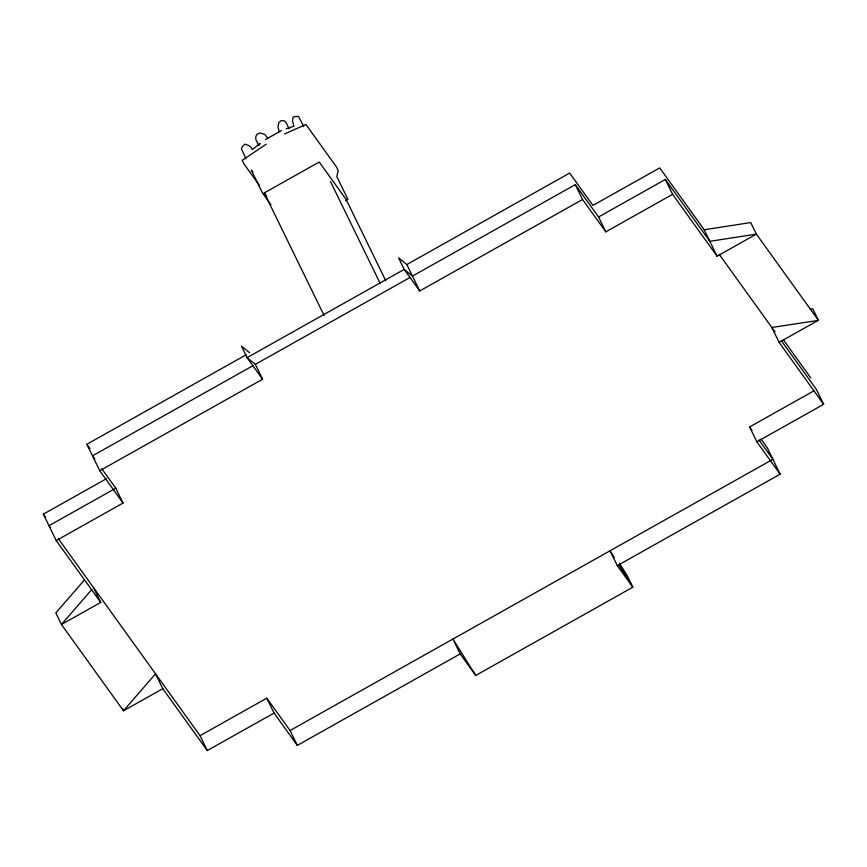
<?xml version="1.0" encoding="UTF-8"?>
<svg xmlns="http://www.w3.org/2000/svg" width="867" height="867" viewBox="0 0 867 867"><rect width="100%" height="100%" fill="white"/><g stroke="black" fill="none" stroke-linecap="round" stroke-linejoin="round"><path stroke-width="1.3" d="M84.424 579.947L55.813 612.936L61.449 624.5L123.504 710.767L162.79 688.701L207.289 750.551L274.07 713.042L297.338 745.392L460.171 653.913L475.69 675.48L632.823 587.208L627.177 575.645L619.417 563.214M91.772 589.538L61.449 624.5L100.735 602.435L93.484 587.566M266.234 144.215L242.196 160.287L244.028 164.047L259.666 185.787M265.432 139.587L281.407 130.614M324.128 315.588L264.283 192.907L319.229 162.042L346.074 199.367L385.772 280.745M345.565 200.667L347.916 199.345L336.775 176.489L338.249 170.636L336.407 166.876L305.921 124.49L284.495 133.951M106.619 478.606L43.35 514.153L56.236 540.575L123.027 503.066L99.748 470.716L86.863 444.283L246.152 354.798M717.096 256.188L672.608 194.327L605.816 231.847L582.548 199.497L419.715 290.965L404.206 269.399L398.56 257.835L406.829 264.543L569.662 173.064L592.93 205.414L659.711 167.905L704.21 229.755L717.096 256.188L756.382 234.123L818.372 320.291L779.086 342.357L771.836 327.488L818.437 320.389L812.802 308.825L810.255 309.216M252.969 365.701L92.498 455.847L94.828 459.077M249.696 352.815L241.427 346.106L247.073 357.67L255.332 364.378L410.124 277.418M605.816 231.847L598.566 216.978L575.298 184.628L412.464 276.107L404.206 269.399L247.073 357.67L262.582 379.237L99.748 470.716M123.027 503.066L115.777 488.197L48.986 525.705L50.546 527.884M598.566 216.978L665.347 179.469L709.845 241.319L756.382 234.123L750.746 222.559L704.21 229.755M58.36 538.732L200.039 735.682L266.819 698.173L290.087 730.523L297.338 745.392M614.356 557.654L610.054 550.773L617.304 565.642L780.137 474.173L756.869 441.823L749.619 426.954L814.059 390.757M756.869 441.823L823.65 404.304L816.4 389.446L781.275 340.612M290.087 730.523L772.887 459.304L758.928 439.894M286.175 128.793L293.88 126.257L292.482 120.784L293.133 117.067L295.593 116.481L298.497 116.449L303.732 126.398M267.708 138.146L264.76 134.439L260.23 132.976L257.141 134.125L255.873 136.433L255.765 139.392L258.854 145.732L260.122 143.434L252.21 149.655L251.137 147.444L248.591 145.439L244.949 144.139L242.619 146.241L241.351 148.55L245.914 158.867M783.443 339.897L810.764 377.882M719.263 254.41L775.022 331.931M779.086 342.357L823.65 404.304M761.042 439.114L767.252 447.74L780.137 474.173M749.619 426.954L751.949 430.195M617.304 565.642L632.823 587.208L618.648 564.536M252.85 172.219L251.3 170.062L262.441 192.918L270.97 204.775M264.283 192.907L266.657 196.202M86.863 444.283L89.962 448.597M101.807 468.787L115.777 488.197M43.35 514.153L45.691 517.404M56.236 540.575L100.735 602.435M665.347 179.469L672.608 194.327M575.298 184.628L582.548 199.497M406.829 264.543L419.715 290.965M330.49 181.55L380.299 283.672M289.079 128.76L285.991 122.42L283.877 120.697L280.973 120.741L278.849 122.507L277.939 127.026L279.261 131.643M474 672.012L475.69 675.48L452.921 639.044L460.171 653.913M255.332 364.378L262.582 379.237M266.819 698.173L274.07 713.042M200.039 735.682L207.289 750.551M162.79 688.701L155.54 673.832L123.504 710.767L122.377 708.458"/></g></svg>
